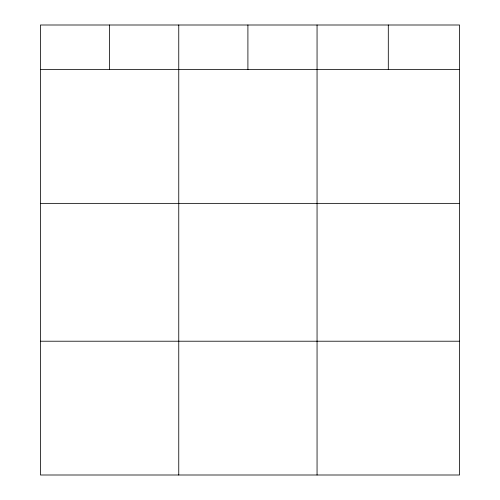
<?xml version="1.0" encoding="UTF-8"?>
<svg xmlns="http://www.w3.org/2000/svg" width="500" height="500" viewBox="0 0 500 500"><rect width="100%" height="100%" fill="white"/><g stroke="black" fill="none" stroke-linecap="round" stroke-linejoin="round"><path stroke-width="0.75" d="M459.55 203.369L459.55 25L40.45 25L40.45 475L459.55 475L459.55 203.369L40.45 203.369M40.45 69.575L459.55 69.575M40.45 341.213L459.55 341.213M388.3 25L388.3 69.575M317.056 25L317.056 475M247.906 25L247.906 69.575M178.756 25L178.756 475M109.6 25L109.6 69.575"/></g></svg>
